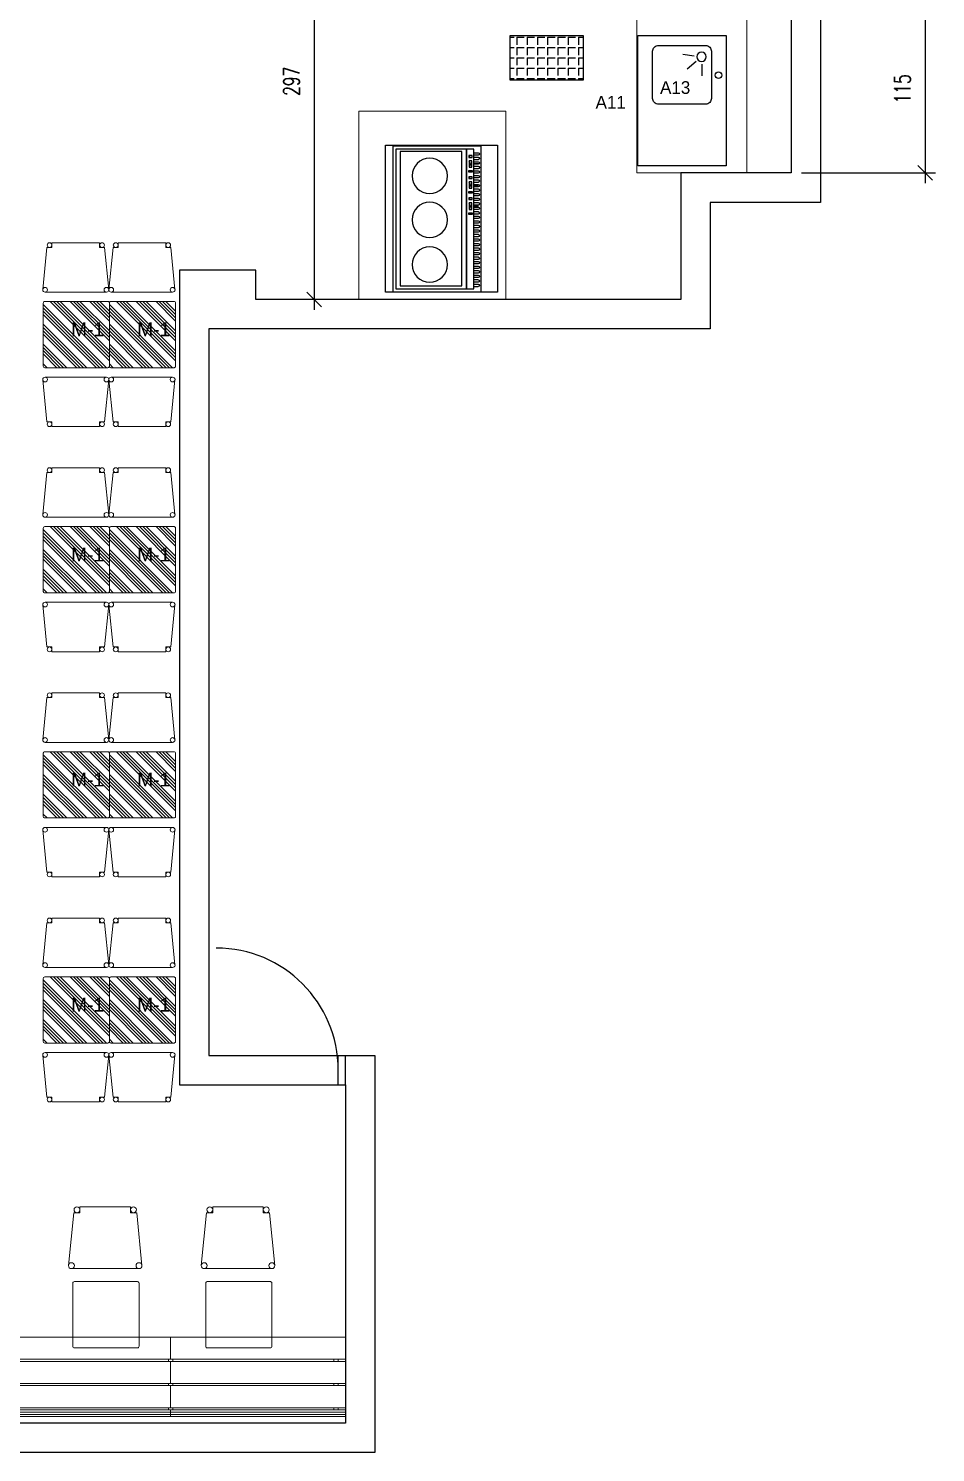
# Model space of a CAD drawing. Header units: centimetres. Extents: x 129282 to 136766, y 26190 to 28185.
# Drawn here: x 133235 to 133852, y 26190 to 27158 of the extents above; entities that cross this region are included whole.
import ezdxf
from ezdxf.enums import TextEntityAlignment as Align

# ---------------------------------------------------------------- set-up
doc = ezdxf.new("R2010")
doc.units = ezdxf.units.CM
doc.header["$LTSCALE"] = 10
doc.header["$MEASUREMENT"] = 0
doc.header["$PDMODE"] = 3
doc.header["$PDSIZE"] = 20
doc.layers.add('ARK_AHŞAP', color=45, linetype='Continuous', lineweight=15)
doc.layers.add('ARK_METAL', color=252, linetype='Continuous', lineweight=15)
for name, color, linetype in [('Kıtc-002 Çizgi', 7, 'Continuous'), ('LP-DIMENSION_INT_100', 51, 'Continuous'), ('S2000-002 Çizgi', 7, 'Continuous'), ('SD-YAZI', 233, 'Continuous')]:
    doc.layers.add(name, color=color, linetype=linetype)
doc.styles.add('GP_A_104_0.00_REV09$0$TRdimension', font='simplex.shx', dxfattribs={"width": 0.7})
doc.styles.get("Standard").update_dxf_attribs({"font": 'arial.ttf'})
doc.styles.add('TAKSİM', font='GOTHIC.TTF', dxfattribs={"height": 7})
doc.dimstyles.new('GP_A_104_0.00_REV09$0$tr-100', dxfattribs={"dimscale": 100, "dimtxt": 0.15, "dimasz": 0.1, "dimexe": 0.07, "dimexo": 0.07, "dimgap": 0.1, "dimtad": 1, "dimdec": 0, "dimrnd": 0.5, "dimzin": 0, "dimdsep": 46, "dimtxsty": 'GP_A_104_0.00_REV09$0$TRdimension', "dimblk": 'GP_A_104_0.00_REV09$0$_Oblique', "dimcen": 0.2, "dimdle": 0.07, "dimadec": 0, "dimazin": 0, "dimtfac": 1, "dimtdec": 0, "dimtmove": 2, "dimatfit": 3, "dimldrblk": 'GP_A_104_0.00_REV09$0$_Oblique', "dimfxl": 1, "dimtolj": 1, "dimtzin": 0, "dimarcsym": 0})

# ---------------------------------------------------------------- blocks, each defined once
blk = doc.blocks.new('A$C56E6033F')
at = {"layer": 'Kıtc-002 Çizgi'}
for p, q in [((53.74, 42.95), (51.82, 38.62)), ((53.74, 28.58), (51.82, 24.25)), ((53.74, 14.21), (51.82, 9.88))]:
    blk.add_line(p, q, dxfattribs=at)
for points in [[(60, 99), (60, 0), (0, 0), (0, 99)], [(50, 97), (50, 2), (2, 2), (2, 97)], [(55, 97), (55, 2), (50, 2), (50, 97)], [(5, 95), (47, 95), (47, 3.5), (5, 3.5)], [(53.86, 45.24), (53.86, 46.42), (51.76, 46.42), (51.76, 45.24)], [(53.74, 42.95), (53.74, 38.62), (51.82, 38.62), (51.82, 42.95)], [(53.86, 36.33), (53.86, 35.16), (51.76, 35.16), (51.76, 36.33)], [(53.86, 30.87), (53.86, 32.05), (51.76, 32.05), (51.76, 30.87)], [(53.86, 21.96), (53.86, 20.79), (51.76, 20.79), (51.76, 21.96)], [(53.74, 28.58), (53.74, 24.25), (51.82, 24.25), (51.82, 28.58)], [(53.86, 16.5), (53.86, 17.68), (51.76, 17.68), (51.76, 16.5)], [(53.74, 14.21), (53.74, 9.88), (51.82, 9.88), (51.82, 14.21)], [(53.86, 7.59), (53.86, 6.42), (51.76, 6.42), (51.76, 7.59)]]:
    blk.add_lwpolyline(points, close=True, dxfattribs=at)
for points in [[(58.15, 95.51), (55, 95.51)], [(55, 93.84), (58.15, 93.84)], [(58.15, 92.43), (55, 92.43)], [(55, 90.75), (58.15, 90.75)], [(58.15, 89.34), (55, 89.34)], [(55, 87.67), (58.15, 87.67)], [(55, 87.67), (58.15, 87.67)], [(58.15, 86.26), (55, 86.26)], [(55, 84.59), (58.15, 84.59)], [(58.15, 83.18), (55, 83.18)], [(55, 81.5), (58.15, 81.5)], [(58.15, 80.09), (55, 80.09)], [(55, 78.42), (58.15, 78.42)], [(55, 78.42), (58.15, 78.42)], [(58.15, 77.01), (55, 77.01)], [(55, 75.33), (58.15, 75.33)], [(58.15, 73.93), (55, 73.93)], [(55, 72.25), (58.15, 72.25)], [(58.15, 70.84), (55, 70.84)], [(55, 69.17), (58.15, 69.17)], [(55, 69.17), (58.15, 69.17)], [(58.15, 67.76), (55, 67.76)], [(55, 66.08), (58.15, 66.08)], [(58.15, 64.67), (55, 64.67)], [(55, 63), (58.15, 63)], [(58.15, 61.59), (55, 61.59)], [(55, 59.92), (58.15, 59.92)], [(55, 59.92), (58.15, 59.92)], [(58.15, 58.51), (55, 58.51)], [(55, 56.83), (58.15, 56.83)], [(58.15, 55.42), (55, 55.42)], [(55, 53.75), (58.15, 53.75)], [(58.15, 52.34), (55, 52.34)], [(55, 50.67), (58.15, 50.67)], [(55, 50.67), (58.15, 50.67)], [(58.15, 49.26), (55, 49.26)], [(55, 47.58), (58.15, 47.58)], [(58.15, 46.17), (55, 46.17)], [(55, 44.5), (58.15, 44.5)], [(58.15, 43.09), (55, 43.09)], [(55, 41.41), (58.15, 41.41)], [(55, 40.83), (58.15, 40.83)], [(55, 40.37), (58.15, 40.37)], [(58.15, 40), (55, 40)], [(55, 38.33), (58.15, 38.33)], [(58.15, 36.92), (55, 36.92)], [(55, 35.25), (58.15, 35.25)], [(58.15, 33.84), (55, 33.84)], [(55, 32.16), (58.15, 32.16)], [(58.15, 30.75), (55, 30.75)], [(55, 29.08), (58.15, 29.08)], [(58.15, 27.67), (55, 27.67)], [(55, 26.47), (58.15, 26.47)], [(55, 26), (58.15, 26)], [(58.15, 24.59), (55, 24.59)], [(55, 22.91), (58.15, 22.91)], [(58.15, 21.5), (55, 21.5)], [(55, 19.83), (58.15, 19.83)], [(58.15, 18.42), (55, 18.42)], [(55, 16.74), (58.15, 16.74)], [(58.15, 15.34), (55, 15.34)], [(55, 13.66), (58.15, 13.66)], [(58.15, 12.25), (55, 12.25)], [(55, 12.1), (58.15, 12.1)], [(55, 10.58), (58.15, 10.58)], [(58.15, 9.17), (55, 9.17)], [(55, 7.49), (58.15, 7.49)], [(58.15, 6.08), (55, 6.08)], [(55, 4.41), (58.15, 4.41)]]:
    blk.add_lwpolyline(points, dxfattribs=at)
for points, const_width in [([(52.5, 45.24), (52.5, 46.42)], 0.5), ([(55, 40.76), (58.5, 40.76)], 1), ([(52.5, 36.33), (52.5, 35.16)], 0.5), ([(52.5, 30.87), (52.5, 32.05)], 0.5), ([(52.5, 21.96), (52.5, 20.79)], 0.5), ([(55, 26.39), (58.5, 26.39)], 1), ([(52.5, 16.5), (52.5, 17.68)], 0.5), ([(55, 12.02), (58.5, 12.02)], 1), ([(52.5, 7.59), (52.5, 6.42)], 0.5)]:
    blk.add_lwpolyline(points, dxfattribs=dict(at, const_width=const_width))
for centre in [(58.15, 94.67), (58.15, 91.59), (58.15, 88.51), (58.15, 88.51), (58.15, 85.42), (58.15, 82.34), (58.15, 79.26), (58.15, 79.26), (58.15, 76.17), (58.15, 73.09), (58.15, 70), (58.15, 70), (58.15, 66.92), (58.15, 63.84), (58.15, 60.75), (58.15, 60.75), (58.15, 57.67), (58.15, 54.59), (58.15, 51.5), (58.15, 51.5), (58.15, 48.42), (58.15, 45.34), (58.15, 42.25), (58.15, 39.17), (58.15, 36.08), (58.15, 33), (58.15, 29.92), (58.15, 26.83), (58.15, 23.75), (58.15, 20.67), (58.15, 17.58), (58.15, 14.5), (58.15, 11.41), (58.15, 8.33), (58.15, 5.25)]:
    blk.add_arc(centre, 0.837, 270, 90, dxfattribs=at)
at = {"layer": 'S2000-002 Çizgi'}
for centre in [(25.13, 80.49), (25.13, 50.09), (25.13, 20.19)]:
    blk.add_circle(centre, 12, dxfattribs=at)
blk = doc.blocks.new('kj')
at = {"layer": 'LP-DIMENSION_INT_100', "color": 2}
for p, q in [((131069.37, 27255.2), (131069.37, 27060.2)), ((131069.37, 27060.2), (130994.37, 27060.2)), ((130994.37, 27060.2), (130994.37, 26974.2)), ((130705.37, 26994.2), (130653.37, 26994.2)), ((130653.37, 26994.2), (130653.37, 26440.2)), ((130705.37, 26974.2), (130705.37, 26994.2)), ((130994.37, 26974.2), (130705.37, 26974.2)), ((130653.37, 26440.2), (130766.37, 26440.2)), ((130766.37, 26440.2), (130766.37, 26210.2)), ((130766.37, 26210.2), (130197.37, 26210.2))]:
    blk.add_line(p, q, dxfattribs=at)
blk.add_lwpolyline([(131017.37, 27812.2), (131017.37, 28182.2), (131037.37, 28182.2), (131037.37, 27766.2), (131106.37, 27766.2), (131106.37, 27391.2), (131059.37, 27391.2), (131059.37, 27275.2), (131089.37, 27275.2), (131089.37, 27040.2), (131014.37, 27040.2), (131014.37, 26954.2), (130705.37, 26954.2), (130673.37, 26954.2), (130673.37, 26460.2), (130786.37, 26460.2), (130786.37, 26190.2), (130177.37, 26190.2), (130177.37, 26268.2), (130197.37, 26268.2)], dxfattribs=at)
blk = doc.blocks.new('A$C72A034B9')
at = {"layer": 'Kıtc-002 Çizgi'}
for p, q in [((11.66, 32.76, 0), (19.47, 33.87, 0)), ((6.52, 27.29, 0), (6.52, 19.4, 0)), ((10.43, 28.95, 0), (16.53, 23.94, 0))]:
    blk.add_line(p, q, dxfattribs=at)
at = {"layer": 'Kıtc-002 Çizgi', "elevation": 0}
blk.add_lwpolyline([(4, 0), (36, 0, 0.414214), (40, 4), (40, 36, 0.414214), (36, 40), (4, 40, 0.414214), (0, 36), (0, 4, 0.414214)], format="xyb", close=True, dxfattribs=at)
at = {"layer": 'Kıtc-002 Çizgi'}
blk.add_circle((6.71, 32.26, 0), 3.19, dxfattribs=at)
blk = doc.blocks.new('GP_A_104_0.00_REV09$0$_Oblique')
at = {"color": 0, "linetype": 'ByBlock', "lineweight": -2}
blk.add_line((-0.5, -0.5), (0.5, 0.5), dxfattribs=at)
blk = doc.blocks.new('*D57')
at = {"color": 0, "lineweight": -2, "transparency": 16777216}
for p, q in [((133845.39, 27181.53), (133845.39, 27053.2)), ((133732.34, 27174.53), (133852.39, 27174.53)), ((133761.14, 27060.2), (133852.39, 27060.2))]:
    blk.add_line(p, q, dxfattribs=at)
at = {"layer": 'Defpoints', "color": 0, "transparency": 16777216}
for p in [(133725.34, 27174.53), (133754.14, 27060.2), (133845.39, 27060.2)]:
    blk.add_point(p, dxfattribs=at)
at = {"color": 0, "lineweight": -2, "transparency": 16777216, "xscale": 10, "yscale": 10, "zscale": 10}
for p, rotation in [((133845.39, 27174.53), 90), ((133845.39, 27060.2), 270)]:
    blk.add_blockref('GP_A_104_0.00_REV09$0$_Oblique', p, dxfattribs=dict(at, rotation=rotation))
at = {"color": 0, "transparency": 16777216, "insert": (133829.89, 27117.36), "char_height": 11, "attachment_point": 5, "rotation": 90, "style": 'GP_A_104_0.00_REV09$0$TRdimension'}
blk.add_mtext('\\A1;115', dxfattribs=at)
blk = doc.blocks.new('*D64')
at = {"color": 0, "lineweight": -2, "transparency": 16777216}
for p, q in [((133429.86, 27277.79), (133429.86, 26967.2)), ((133472.79, 27270.79), (133422.86, 27270.79)), ((133453.14, 26974.2), (133422.86, 26974.2))]:
    blk.add_line(p, q, dxfattribs=at)
at = {"layer": 'Defpoints', "color": 0, "transparency": 16777216}
for p in [(133479.79, 27270.79), (133429.86, 26974.2), (133460.14, 26974.2)]:
    blk.add_point(p, dxfattribs=at)
at = {"color": 0, "lineweight": -2, "transparency": 16777216, "xscale": 10, "yscale": 10, "zscale": 10}
for p, rotation in [((133429.86, 27270.79), 90), ((133429.86, 26974.2), 270)]:
    blk.add_blockref('GP_A_104_0.00_REV09$0$_Oblique', p, dxfattribs=dict(at, rotation=rotation))
at = {"color": 0, "transparency": 16777216, "insert": (133414.36, 27122.5), "char_height": 11, "attachment_point": 5, "rotation": 90, "style": 'GP_A_104_0.00_REV09$0$TRdimension'}
blk.add_mtext('\\A1;297', dxfattribs=at)

msp = doc.modelspace()

# ---------------------------------------------------------------- hatches: boundary and pattern name
h = msp.add_hatch()
h.set_pattern_fill('ANGLE', color=256, angle=270)
h.set_pattern_definition([(270, (133623.4894, 35897.6646), (6.985, -1e-15), [5.08, -1.905]), (360, (133623.4894, 35897.6646), (2e-15, 6.985), [5.08, -1.905])])
h.paths.add_polyline_path([(133562.91, 27153.42), (133562.91, 27123.42), (133612.91, 27123.42), (133612.91, 27153.42)])
at = {"layer": 'ARK_METAL'}
h = msp.add_hatch(dxfattribs=at)
h.set_pattern_fill('ANSI34', color=256, scale=0.5, angle=450)
h.set_pattern_definition([(135, (100834.409, -190985.41), (-6.7351921, -6.7351921), []), (135, (100834.409, -190983.165), (-6.7351921, -6.7351921), []), (135, (100834.409, -190980.92), (-6.7351921, -6.7351921), []), (135, (100834.409, -190978.675), (-6.7351921, -6.7351921), [])])
h.paths.add_polyline_path([(133290.5, 26971.78, 0.414214), (133289.5, 26972.78), (133246.5, 26972.78, 0.414214), (133245.5, 26971.78), (133245.5, 26928.78, 0.414214), (133246.5, 26927.78), (133289.5, 26927.78, 0.414214), (133290.5, 26928.78)])
h = msp.add_hatch(dxfattribs=at)
h.set_pattern_fill('ANSI34', color=256, scale=0.5, angle=450)
h.set_pattern_definition([(135, (100879.409, -190985.41), (-6.7351921, -6.7351921), []), (135, (100879.409, -190983.165), (-6.7351921, -6.7351921), []), (135, (100879.409, -190980.92), (-6.7351921, -6.7351921), []), (135, (100879.409, -190978.675), (-6.7351921, -6.7351921), [])])
h.paths.add_polyline_path([(133335.5, 26971.78, 0.414214), (133334.5, 26972.78), (133291.5, 26972.78, 0.414214), (133290.5, 26971.78), (133290.5, 26928.78, 0.414214), (133291.5, 26927.78), (133334.5, 26927.78, 0.414214), (133335.5, 26928.78)])
h = msp.add_hatch(dxfattribs=at)
h.set_pattern_fill('ANSI34', color=256, scale=0.5, angle=450)
h.set_pattern_definition([(135, (100834.409, -191138.475), (-6.7351921, -6.7351921), []), (135, (100834.409, -191136.23), (-6.7351921, -6.7351921), []), (135, (100834.409, -191133.985), (-6.7351921, -6.7351921), []), (135, (100834.409, -191131.74), (-6.7351921, -6.7351921), [])])
h.paths.add_polyline_path([(133290.5, 26818.71, 0.414214), (133289.5, 26819.71), (133246.5, 26819.71, 0.414214), (133245.5, 26818.71), (133245.5, 26775.71, 0.414214), (133246.5, 26774.71), (133289.5, 26774.71, 0.414214), (133290.5, 26775.71)])
h = msp.add_hatch(dxfattribs=at)
h.set_pattern_fill('ANSI34', color=256, scale=0.5, angle=450)
h.set_pattern_definition([(135, (100879.409, -191138.475), (-6.7351921, -6.7351921), []), (135, (100879.409, -191136.23), (-6.7351921, -6.7351921), []), (135, (100879.409, -191133.985), (-6.7351921, -6.7351921), []), (135, (100879.409, -191131.74), (-6.7351921, -6.7351921), [])])
h.paths.add_polyline_path([(133335.5, 26818.71, 0.414214), (133334.5, 26819.71), (133291.5, 26819.71, 0.414214), (133290.5, 26818.71), (133290.5, 26775.71, 0.414214), (133291.5, 26774.71), (133334.5, 26774.71, 0.414214), (133335.5, 26775.71)])
h = msp.add_hatch(dxfattribs=at)
h.set_pattern_fill('ANSI34', color=256, scale=0.5, angle=450)
h.set_pattern_definition([(135, (100834.409, -191291.541), (-6.7351921, -6.7351921), []), (135, (100834.409, -191289.296), (-6.7351921, -6.7351921), []), (135, (100834.409, -191287.051), (-6.7351921, -6.7351921), []), (135, (100834.409, -191284.805), (-6.7351921, -6.7351921), [])])
h.paths.add_polyline_path([(133290.5, 26665.65, 0.414214), (133289.5, 26666.65), (133246.5, 26666.65, 0.414214), (133245.5, 26665.65), (133245.5, 26622.65, 0.414214), (133246.5, 26621.65), (133289.5, 26621.65, 0.414214), (133290.5, 26622.65)])
h = msp.add_hatch(dxfattribs=at)
h.set_pattern_fill('ANSI34', color=256, scale=0.5, angle=450)
h.set_pattern_definition([(135, (100879.409, -191291.541), (-6.7351921, -6.7351921), []), (135, (100879.409, -191289.296), (-6.7351921, -6.7351921), []), (135, (100879.409, -191287.051), (-6.7351921, -6.7351921), []), (135, (100879.409, -191284.805), (-6.7351921, -6.7351921), [])])
h.paths.add_polyline_path([(133335.5, 26665.65, 0.414214), (133334.5, 26666.65), (133291.5, 26666.65, 0.414214), (133290.5, 26665.65), (133290.5, 26622.65, 0.414214), (133291.5, 26621.65), (133334.5, 26621.65, 0.414214), (133335.5, 26622.65)])
h = msp.add_hatch(dxfattribs=at)
h.set_pattern_fill('ANSI34', color=256, scale=0.5, angle=450)
h.set_pattern_definition([(135, (100834.409, -191444.606), (-6.7351921, -6.7351921), []), (135, (100834.409, -191442.361), (-6.7351921, -6.7351921), []), (135, (100834.409, -191440.116), (-6.7351921, -6.7351921), []), (135, (100834.409, -191437.871), (-6.7351921, -6.7351921), [])])
h.paths.add_polyline_path([(133290.5, 26512.58, 0.414214), (133289.5, 26513.58), (133246.5, 26513.58, 0.414214), (133245.5, 26512.58), (133245.5, 26469.58, 0.414214), (133246.5, 26468.58), (133289.5, 26468.58, 0.414214), (133290.5, 26469.58)])
h = msp.add_hatch(dxfattribs=at)
h.set_pattern_fill('ANSI34', color=256, scale=0.5, angle=450)
h.set_pattern_definition([(135, (100879.409, -191444.606), (-6.7351921, -6.7351921), []), (135, (100879.409, -191442.361), (-6.7351921, -6.7351921), []), (135, (100879.409, -191440.116), (-6.7351921, -6.7351921), []), (135, (100879.409, -191437.871), (-6.7351921, -6.7351921), [])])
h.paths.add_polyline_path([(133335.5, 26512.58, 0.414214), (133334.5, 26513.58), (133291.5, 26513.58, 0.414214), (133290.5, 26512.58), (133290.5, 26469.58, 0.414214), (133291.5, 26468.58), (133334.5, 26468.58, 0.414214), (133335.5, 26469.58)])

# ---------------------------------------------------------------- linework, layer by layer
for points in [[(133562.91, 27153.42), (133562.91, 27123.42), (133612.91, 27123.42), (133612.91, 27153.42)], [(133478.26, 27079.11), (133554.36, 27079.11), (133554.36, 26979.11), (133478.26, 26979.11)]]:
    msp.add_lwpolyline(points, close=True)
msp.add_circle((133704.78, 27126.75, 0), 2.24)
at = {"layer": 'ARK_AHŞAP'}
for p, q in [((133560.14, 27102.25), (133460.14, 27102.25)), ((133451.14, 26268.67), (133212.14, 26268.67)), ((133332.14, 26253.67), (133332.14, 26268.67)), ((133332.14, 26268.67), (133332.14, 26253.67)), ((133451.14, 26253.67), (133451.14, 26268.67)), ((133212.14, 26253.67), (133451.14, 26253.67)), ((133451.14, 26252.17), (133212.14, 26252.17)), ((133332.14, 26237.17), (133332.14, 26252.17)), ((133332.14, 26252.17), (133332.14, 26237.17)), ((133451.14, 26237.17), (133451.14, 26252.17)), ((133212.14, 26237.17), (133451.14, 26237.17)), ((133451.14, 26235.67), (133212.14, 26235.67)), ((133332.14, 26220.67), (133332.14, 26235.67)), ((133332.14, 26235.67), (133332.14, 26220.67)), ((133451.14, 26220.67), (133451.14, 26235.67)), ((133212.14, 26220.67), (133451.14, 26220.67)), ((133107.14, 26217.63), (133451.14, 26217.63)), ((133107.14, 26216.11), (133451.14, 26216.11)), ((133107.14, 26214.58), (133451.14, 26214.58)), ((133332.14, 26219.16), (133332.14, 26214.58))]:
    msp.add_line(p, q, dxfattribs=at)
msp.add_lwpolyline([(133724.14, 27411.2), (133649.14, 27411.2), (133649.14, 27060.2), (133724.14, 27060.2)], close=True, dxfattribs=at)
for points in [[(133460.14, 27102.25), (133460.14, 26974.2), (133560.14, 26974.2), (133560.14, 27102.25)], [(133107.14, 26210.2), (133451.14, 26210.2), (133451.14, 26219.16), (133107.14, 26219.16)]]:
    msp.add_lwpolyline(points, dxfattribs=at)
at = {"layer": 'ARK_AHŞAP', "elevation": 0}
for points in [[(133265.66, 26262.4), (133265.66, 26305.4, -0.414214), (133266.66, 26306.4), (133309.66, 26306.4, -0.414214), (133310.66, 26305.4), (133310.66, 26262.4, -0.414214), (133309.66, 26261.4), (133266.66, 26261.4, -0.414214)], [(133356, 26262.4), (133356, 26305.4, -0.414214), (133357, 26306.4), (133400, 26306.4, -0.414214), (133401, 26305.4), (133401, 26262.4, -0.414214), (133400, 26261.4), (133357, 26261.4, -0.414214)]]:
    msp.add_lwpolyline(points, format="xyb", close=True, dxfattribs=at)
at = {"layer": 'ARK_AHŞAP'}
for centre, radius in [((133249.77, 27011.19), 1.6), ((133285.48, 27011.19), 1.6), ((133294.77, 27011.19), 1.6), ((133330.48, 27011.19), 1.6), ((133246.73, 26980.79), 1.6), ((133288.53, 26980.79), 1.6), ((133291.73, 26980.79), 1.6), ((133333.53, 26980.79), 1.6), ((133246.73, 26919.76), 1.6), ((133288.53, 26919.76), 1.6), ((133291.73, 26919.76), 1.6), ((133333.53, 26919.76), 1.6), ((133249.77, 26889.36), 1.6), ((133285.48, 26889.36), 1.6), ((133294.77, 26889.36), 1.6), ((133330.48, 26889.36), 1.6), ((133249.77, 26858.13), 1.6), ((133285.48, 26858.13), 1.6), ((133294.77, 26858.13), 1.6), ((133330.48, 26858.13), 1.6), ((133246.73, 26827.73), 1.6), ((133288.53, 26827.73), 1.6), ((133291.73, 26827.73), 1.6), ((133333.53, 26827.73), 1.6), ((133246.73, 26766.7), 1.6), ((133288.53, 26766.7), 1.6), ((133291.73, 26766.7), 1.6), ((133333.53, 26766.7), 1.6), ((133249.77, 26736.3), 1.6), ((133285.48, 26736.3), 1.6), ((133294.77, 26736.3), 1.6), ((133330.48, 26736.3), 1.6), ((133249.77, 26705.06), 1.6), ((133285.48, 26705.06), 1.6), ((133294.77, 26705.06), 1.6), ((133330.48, 26705.06), 1.6), ((133246.73, 26674.66), 1.6), ((133288.53, 26674.66), 1.6), ((133291.73, 26674.66), 1.6), ((133333.53, 26674.66), 1.6), ((133246.73, 26613.63), 1.6), ((133288.53, 26613.63), 1.6), ((133291.73, 26613.63), 1.6), ((133333.53, 26613.63), 1.6), ((133249.77, 26583.23), 1.6), ((133285.48, 26583.23), 1.6), ((133294.77, 26583.23), 1.6), ((133330.48, 26583.23), 1.6), ((133249.77, 26552), 1.6), ((133285.48, 26552), 1.6), ((133294.77, 26552), 1.6), ((133330.48, 26552), 1.6), ((133246.73, 26521.6), 1.6), ((133288.53, 26521.6), 1.6), ((133291.73, 26521.6), 1.6), ((133333.53, 26521.6), 1.6), ((133246.73, 26460.57), 1.6), ((133288.53, 26460.57), 1.6), ((133291.73, 26460.57), 1.6), ((133333.53, 26460.57), 1.6), ((133249.77, 26430.17), 1.6), ((133285.48, 26430.17), 1.6), ((133294.77, 26430.17), 1.6), ((133330.48, 26430.17), 1.6), ((133268.46, 26355.25), 2), ((133306.86, 26355.25), 2), ((133358.81, 26355.25), 2), ((133397.2, 26355.25), 2), ((133264.66, 26317.25), 2), ((133310.66, 26317.25), 2), ((133355, 26317.25), 2), ((133401, 26317.25), 2)]:
    msp.add_circle(centre, radius, dxfattribs=at)
at = {"layer": 'ARK_METAL'}
for p, q in [((133248.01, 27009.59), (133245.13, 26980.95)), ((133251.37, 27009.59), (133248.01, 27009.59)), ((133265.13, 27012.79), (133251.37, 27012.79)), ((133283.88, 27012.79), (133251.37, 27012.79)), ((133251.37, 27012.79), (133251.37, 27009.59)), ((133283.88, 27012.79), (133283.88, 27009.59)), ((133283.88, 27009.59), (133287.25, 27009.59)), ((133287.25, 27009.59), (133290.12, 26980.95)), ((133293.01, 27009.59), (133290.13, 26980.95)), ((133296.37, 27009.59), (133293.01, 27009.59)), ((133310.13, 27012.79), (133296.37, 27012.79)), ((133328.88, 27012.79), (133296.37, 27012.79)), ((133296.37, 27012.79), (133296.37, 27009.59)), ((133328.88, 27012.79), (133328.88, 27009.59)), ((133328.88, 27009.59), (133332.25, 27009.59)), ((133332.25, 27009.59), (133335.12, 26980.95)), ((133246.73, 26979.19), (133288.53, 26979.19)), ((133291.73, 26979.19), (133333.53, 26979.19)), ((133248.01, 26890.96), (133245.13, 26919.6)), ((133246.73, 26921.36), (133288.53, 26921.36)), ((133287.25, 26890.96), (133290.12, 26919.6)), ((133293.01, 26890.96), (133290.13, 26919.6)), ((133291.73, 26921.36), (133333.53, 26921.36)), ((133332.25, 26890.96), (133335.12, 26919.6)), ((133251.37, 26890.96), (133248.01, 26890.96)), ((133251.37, 26887.76), (133251.37, 26890.96)), ((133283.88, 26890.96), (133287.25, 26890.96)), ((133283.88, 26887.76), (133283.88, 26890.96)), ((133296.37, 26890.96), (133293.01, 26890.96)), ((133296.37, 26887.76), (133296.37, 26890.96)), ((133328.88, 26890.96), (133332.25, 26890.96)), ((133328.88, 26887.76), (133328.88, 26890.96)), ((133265.13, 26887.76), (133251.37, 26887.76)), ((133283.88, 26887.76), (133251.37, 26887.76)), ((133310.13, 26887.76), (133296.37, 26887.76)), ((133328.88, 26887.76), (133296.37, 26887.76)), ((133265.13, 26859.73), (133251.37, 26859.73)), ((133283.88, 26859.73), (133251.37, 26859.73)), ((133251.37, 26859.73), (133251.37, 26856.53)), ((133283.88, 26859.73), (133283.88, 26856.53)), ((133310.13, 26859.73), (133296.37, 26859.73)), ((133328.88, 26859.73), (133296.37, 26859.73)), ((133296.37, 26859.73), (133296.37, 26856.53)), ((133328.88, 26859.73), (133328.88, 26856.53)), ((133248.01, 26856.53), (133245.13, 26827.89)), ((133251.37, 26856.53), (133248.01, 26856.53)), ((133283.88, 26856.53), (133287.25, 26856.53)), ((133287.25, 26856.53), (133290.12, 26827.89)), ((133293.01, 26856.53), (133290.13, 26827.89)), ((133296.37, 26856.53), (133293.01, 26856.53)), ((133328.88, 26856.53), (133332.25, 26856.53)), ((133332.25, 26856.53), (133335.12, 26827.89)), ((133246.73, 26826.13), (133288.53, 26826.13)), ((133291.73, 26826.13), (133333.53, 26826.13)), ((133248.01, 26737.9), (133245.13, 26766.54)), ((133246.73, 26768.3), (133288.53, 26768.3)), ((133287.25, 26737.9), (133290.12, 26766.54)), ((133293.01, 26737.9), (133290.13, 26766.54)), ((133291.73, 26768.3), (133333.53, 26768.3)), ((133332.25, 26737.9), (133335.12, 26766.54)), ((133251.37, 26737.9), (133248.01, 26737.9)), ((133251.37, 26734.7), (133251.37, 26737.9)), ((133265.13, 26734.7), (133251.37, 26734.7)), ((133283.88, 26734.7), (133251.37, 26734.7)), ((133283.88, 26737.9), (133287.25, 26737.9)), ((133283.88, 26734.7), (133283.88, 26737.9)), ((133296.37, 26737.9), (133293.01, 26737.9)), ((133296.37, 26734.7), (133296.37, 26737.9)), ((133310.13, 26734.7), (133296.37, 26734.7)), ((133328.88, 26734.7), (133296.37, 26734.7)), ((133328.88, 26737.9), (133332.25, 26737.9)), ((133328.88, 26734.7), (133328.88, 26737.9)), ((133265.13, 26706.66), (133251.37, 26706.66)), ((133283.88, 26706.66), (133251.37, 26706.66)), ((133251.37, 26706.66), (133251.37, 26703.46)), ((133283.88, 26706.66), (133283.88, 26703.46)), ((133310.13, 26706.66), (133296.37, 26706.66)), ((133328.88, 26706.66), (133296.37, 26706.66)), ((133296.37, 26706.66), (133296.37, 26703.46)), ((133328.88, 26706.66), (133328.88, 26703.46)), ((133248.01, 26703.46), (133245.13, 26674.82)), ((133251.37, 26703.46), (133248.01, 26703.46)), ((133283.88, 26703.46), (133287.25, 26703.46)), ((133287.25, 26703.46), (133290.12, 26674.82)), ((133293.01, 26703.46), (133290.13, 26674.82)), ((133296.37, 26703.46), (133293.01, 26703.46)), ((133328.88, 26703.46), (133332.25, 26703.46)), ((133332.25, 26703.46), (133335.12, 26674.82)), ((133246.73, 26673.06), (133288.53, 26673.06)), ((133291.73, 26673.06), (133333.53, 26673.06)), ((133248.01, 26584.83), (133245.13, 26613.47)), ((133246.73, 26615.23), (133288.53, 26615.23)), ((133287.25, 26584.83), (133290.12, 26613.47)), ((133293.01, 26584.83), (133290.13, 26613.47)), ((133291.73, 26615.23), (133333.53, 26615.23)), ((133332.25, 26584.83), (133335.12, 26613.47)), ((133251.37, 26584.83), (133248.01, 26584.83)), ((133251.37, 26581.63), (133251.37, 26584.83)), ((133265.13, 26581.63), (133251.37, 26581.63)), ((133283.88, 26581.63), (133251.37, 26581.63)), ((133283.88, 26584.83), (133287.25, 26584.83)), ((133283.88, 26581.63), (133283.88, 26584.83)), ((133296.37, 26584.83), (133293.01, 26584.83)), ((133296.37, 26581.63), (133296.37, 26584.83)), ((133310.13, 26581.63), (133296.37, 26581.63)), ((133328.88, 26581.63), (133296.37, 26581.63)), ((133328.88, 26584.83), (133332.25, 26584.83)), ((133328.88, 26581.63), (133328.88, 26584.83)), ((133248.01, 26550.4), (133245.13, 26521.76)), ((133251.37, 26550.4), (133248.01, 26550.4)), ((133265.13, 26553.6), (133251.37, 26553.6)), ((133283.88, 26553.6), (133251.37, 26553.6)), ((133251.37, 26553.6), (133251.37, 26550.4)), ((133283.88, 26553.6), (133283.88, 26550.4)), ((133283.88, 26550.4), (133287.25, 26550.4)), ((133287.25, 26550.4), (133290.12, 26521.76)), ((133293.01, 26550.4), (133290.13, 26521.76)), ((133296.37, 26550.4), (133293.01, 26550.4)), ((133310.13, 26553.6), (133296.37, 26553.6)), ((133328.88, 26553.6), (133296.37, 26553.6)), ((133296.37, 26553.6), (133296.37, 26550.4)), ((133328.88, 26553.6), (133328.88, 26550.4)), ((133328.88, 26550.4), (133332.25, 26550.4)), ((133332.25, 26550.4), (133335.12, 26521.76)), ((133246.73, 26520), (133288.53, 26520)), ((133291.73, 26520), (133333.53, 26520)), ((133246.73, 26462.17), (133288.53, 26462.17)), ((133291.73, 26462.17), (133333.53, 26462.17)), ((133248.01, 26431.77), (133245.13, 26460.41)), ((133287.25, 26431.77), (133290.12, 26460.41)), ((133293.01, 26431.77), (133290.13, 26460.41)), ((133332.25, 26431.77), (133335.12, 26460.41)), ((133251.37, 26431.77), (133248.01, 26431.77)), ((133251.37, 26428.57), (133251.37, 26431.77)), ((133265.13, 26428.57), (133251.37, 26428.57)), ((133283.88, 26428.57), (133251.37, 26428.57)), ((133283.88, 26431.77), (133287.25, 26431.77)), ((133283.88, 26428.57), (133283.88, 26431.77)), ((133296.37, 26431.77), (133293.01, 26431.77)), ((133296.37, 26428.57), (133296.37, 26431.77)), ((133310.13, 26428.57), (133296.37, 26428.57)), ((133328.88, 26428.57), (133296.37, 26428.57)), ((133328.88, 26431.77), (133332.25, 26431.77)), ((133328.88, 26428.57), (133328.88, 26431.77)), ((133287.66, 26357.25), (133270.46, 26357.25)), ((133304.86, 26357.25), (133270.46, 26357.25)), ((133270.46, 26357.25), (133270.46, 26353.25)), ((133304.86, 26357.25), (133304.86, 26353.25)), ((133378, 26357.25), (133360.81, 26357.25)), ((133395.2, 26357.25), (133360.81, 26357.25)), ((133360.81, 26357.25), (133360.81, 26353.25)), ((133395.2, 26357.25), (133395.2, 26353.25)), ((133266.26, 26353.25), (133262.67, 26317.45)), ((133270.46, 26353.25), (133266.26, 26353.25)), ((133304.86, 26353.25), (133309.06, 26353.25)), ((133309.06, 26353.25), (133312.65, 26317.45)), ((133356.6, 26353.25), (133353.01, 26317.45)), ((133360.81, 26353.25), (133356.6, 26353.25)), ((133395.2, 26353.25), (133399.4, 26353.25)), ((133399.4, 26353.25), (133402.99, 26317.45)), ((133264.66, 26315.25), (133310.66, 26315.25)), ((133355, 26315.25), (133401, 26315.25)), ((133330.64, 26253.67), (133330.64, 26252.17)), ((133333.64, 26253.67), (133333.64, 26252.17)), ((133443.14, 26253.67), (133443.14, 26252.17)), ((133446.14, 26253.67), (133446.14, 26252.17)), ((133330.64, 26237.17), (133330.64, 26235.67)), ((133333.64, 26237.17), (133333.64, 26235.67)), ((133443.14, 26237.17), (133443.14, 26235.67)), ((133446.14, 26237.17), (133446.14, 26235.67)), ((133330.64, 26220.67), (133330.64, 26219.17)), ((133333.64, 26220.67), (133333.64, 26219.17)), ((133443.14, 26220.67), (133443.14, 26219.17)), ((133446.14, 26220.67), (133446.14, 26219.17))]:
    msp.add_line(p, q, dxfattribs=at)
for points in [[(133289.5, 26927.78), (133246.5, 26927.78, -0.414214), (133245.5, 26928.78), (133245.5, 26971.78, -0.414214), (133246.5, 26972.78), (133289.5, 26972.78, -0.414214), (133290.5, 26971.78), (133290.5, 26928.78, -0.414214)], [(133334.5, 26927.78), (133291.5, 26927.78, -0.414214), (133290.5, 26928.78), (133290.5, 26971.78, -0.414214), (133291.5, 26972.78), (133334.5, 26972.78, -0.414214), (133335.5, 26971.78), (133335.5, 26928.78, -0.414214)], [(133289.5, 26774.71), (133246.5, 26774.71, -0.414214), (133245.5, 26775.71), (133245.5, 26818.71, -0.414214), (133246.5, 26819.71), (133289.5, 26819.71, -0.414214), (133290.5, 26818.71), (133290.5, 26775.71, -0.414214)], [(133334.5, 26774.71), (133291.5, 26774.71, -0.414214), (133290.5, 26775.71), (133290.5, 26818.71, -0.414214), (133291.5, 26819.71), (133334.5, 26819.71, -0.414214), (133335.5, 26818.71), (133335.5, 26775.71, -0.414214)], [(133289.5, 26621.65), (133246.5, 26621.65, -0.414214), (133245.5, 26622.65), (133245.5, 26665.65, -0.414214), (133246.5, 26666.65), (133289.5, 26666.65, -0.414214), (133290.5, 26665.65), (133290.5, 26622.65, -0.414214)], [(133334.5, 26621.65), (133291.5, 26621.65, -0.414214), (133290.5, 26622.65), (133290.5, 26665.65, -0.414214), (133291.5, 26666.65), (133334.5, 26666.65, -0.414214), (133335.5, 26665.65), (133335.5, 26622.65, -0.414214)], [(133289.5, 26468.58), (133246.5, 26468.58, -0.414214), (133245.5, 26469.58), (133245.5, 26512.58, -0.414214), (133246.5, 26513.58), (133289.5, 26513.58, -0.414214), (133290.5, 26512.58), (133290.5, 26469.58, -0.414214)], [(133334.5, 26468.58), (133291.5, 26468.58, -0.414214), (133290.5, 26469.58), (133290.5, 26512.58, -0.414214), (133291.5, 26513.58), (133334.5, 26513.58, -0.414214), (133335.5, 26512.58), (133335.5, 26469.58, -0.414214)]]:
    msp.add_lwpolyline(points, format="xyb", close=True, dxfattribs=at)
at = {"layer": 'LP-DIMENSION_INT_100', "color": 2}
for points in [[(133446.14, 26440.2), (133446.14, 26460.2)], [(133451.14, 26440.2), (133451.14, 26460.2)]]:
    msp.add_lwpolyline(points, dxfattribs=at)
msp.add_arc((133363.14, 26450.2), 83, 0, 90, dxfattribs=at)
at = {"layer": 'S2000-002 Çizgi'}
msp.add_lwpolyline([(133649.98, 27065.07), (133649.98, 27153.62), (133709.98, 27153.62), (133709.98, 27065.07)], close=True, dxfattribs=at)

# ---------------------------------------------------------------- block references
at = {"layer": 'LP-DIMENSION_INT_100', "color": 2}
msp.add_blockref('kj', (2684.77, 0), dxfattribs=at)
at = {"layer": 'S2000-002 Çizgi', "xscale": -1}
msp.add_blockref('A$C72A034B9', (133699.98, 27106.94, 0), dxfattribs=at)
at = {"layer": 'S2000-002 Çizgi', "xscale": -1, "rotation": 180}
msp.add_blockref('A$C56E6033F', (133483.27, 27078.4), dxfattribs=at)

# ---------------------------------------------------------------- texts
at = {"style": 'TAKSİM'}
for s, p in [('A13', (133675.31, 27113.97)), ('A11', (133631.46, 27103.95))]:
    msp.add_text(s, height=8.64, dxfattribs=at).set_placement(p, align=Align.CENTER)
at = {"layer": 'SD-YAZI', "color": 2, "char_height": 9.36, "attachment_point": 7}
for insert in [(133264.43, 26949.21), (133309.43, 26949.21), (133264.43, 26796.14), (133309.43, 26796.14), (133264.43, 26643.08), (133309.43, 26643.08), (133264.43, 26490.01), (133309.43, 26490.01)]:
    msp.add_mtext_dynamic_manual_height_columns('M-1', width=1669.2448, gutter_width=60, heights=[0], dxfattribs=dict(at, insert=insert))

# ---------------------------------------------------------------- dimensions: what is measured, and where the dimension line sits
for base, p1, p2, picture, middle in [((133429.86, 26974.2), (133479.79, 27270.79), (133460.14, 26974.2), '*D64', (133414.36, 27122.5)), ((133845.39, 27060.2), (133725.34, 27174.53), (133754.14, 27060.2), '*D57', (133829.89, 27117.36))]:
    dim = msp.add_linear_dim(base=base, p1=p1, p2=p2, angle=90, dimstyle='GP_A_104_0.00_REV09$0$tr-100', override={"dimtxt": 0.11, "dimfxl": 100, "dimfxlon": 1})
    dim.commit()
    dim.dimension.update_dxf_attribs({"geometry": picture, "text_midpoint": middle})

doc.saveas('drawing.dxf')
